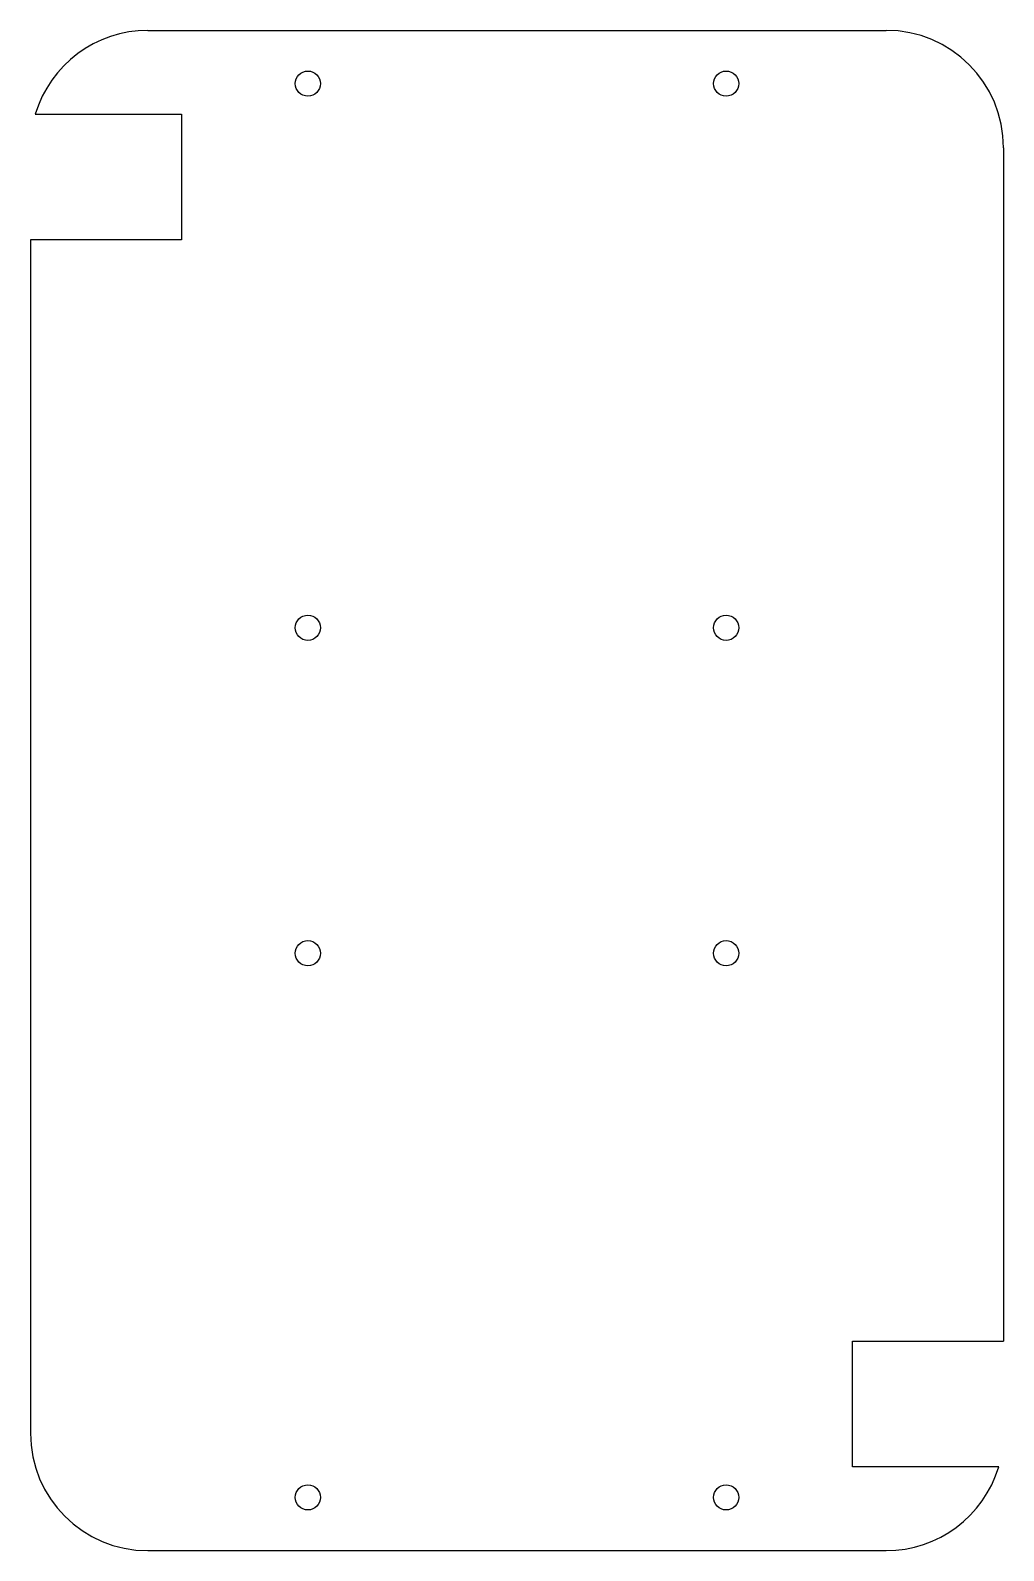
# Model space of a CAD drawing. Header units: millimetres. Extents: x -58 to 58, y -91 to 91.
import ezdxf

# ---------------------------------------------------------------- set-up
doc = ezdxf.new("R2010")
doc.units = ezdxf.units.MM

msp = doc.modelspace()

# ---------------------------------------------------------------- linework, layer by layer
at = {"color": 7, "linetype": 'Continuous', "lineweight": 25}
for p, q in [((-44.01, 90.66), (44.01, 90.66)), ((-57.43, 80.66), (-40.01, 80.66)), ((-40.01, 80.66), (-40.01, 65.66)), ((58.01, 76.66), (58.01, -65.66)), ((-40.01, 65.66), (-58.01, 65.66)), ((-58.01, 65.66), (-58.01, -76.66)), ((40.01, -80.66), (40.01, -65.66)), ((40.01, -65.66), (58.01, -65.66)), ((57.43, -80.66), (40.01, -80.66)), ((-44.01, -90.66), (44.01, -90.66))]:
    msp.add_line(p, q, dxfattribs=at)
for centre in [(-24.93, 84.31), (24.93, 84.31), (-24.93, 19.41), (24.93, 19.41), (-24.93, -19.41), (24.93, -19.41), (-24.93, -84.31), (24.93, -84.31)]:
    msp.add_circle(centre, 1.5, dxfattribs=at)
for centre, start, end in [((-44.01, 76.66), 90, 163.3985), ((44.01, 76.66), 0, 90), ((-44.01, -76.66), 180, 270), ((44.01, -76.66), 270, 343.3985)]:
    msp.add_arc(centre, 14, start, end, dxfattribs=at)

doc.saveas('drawing.dxf')
